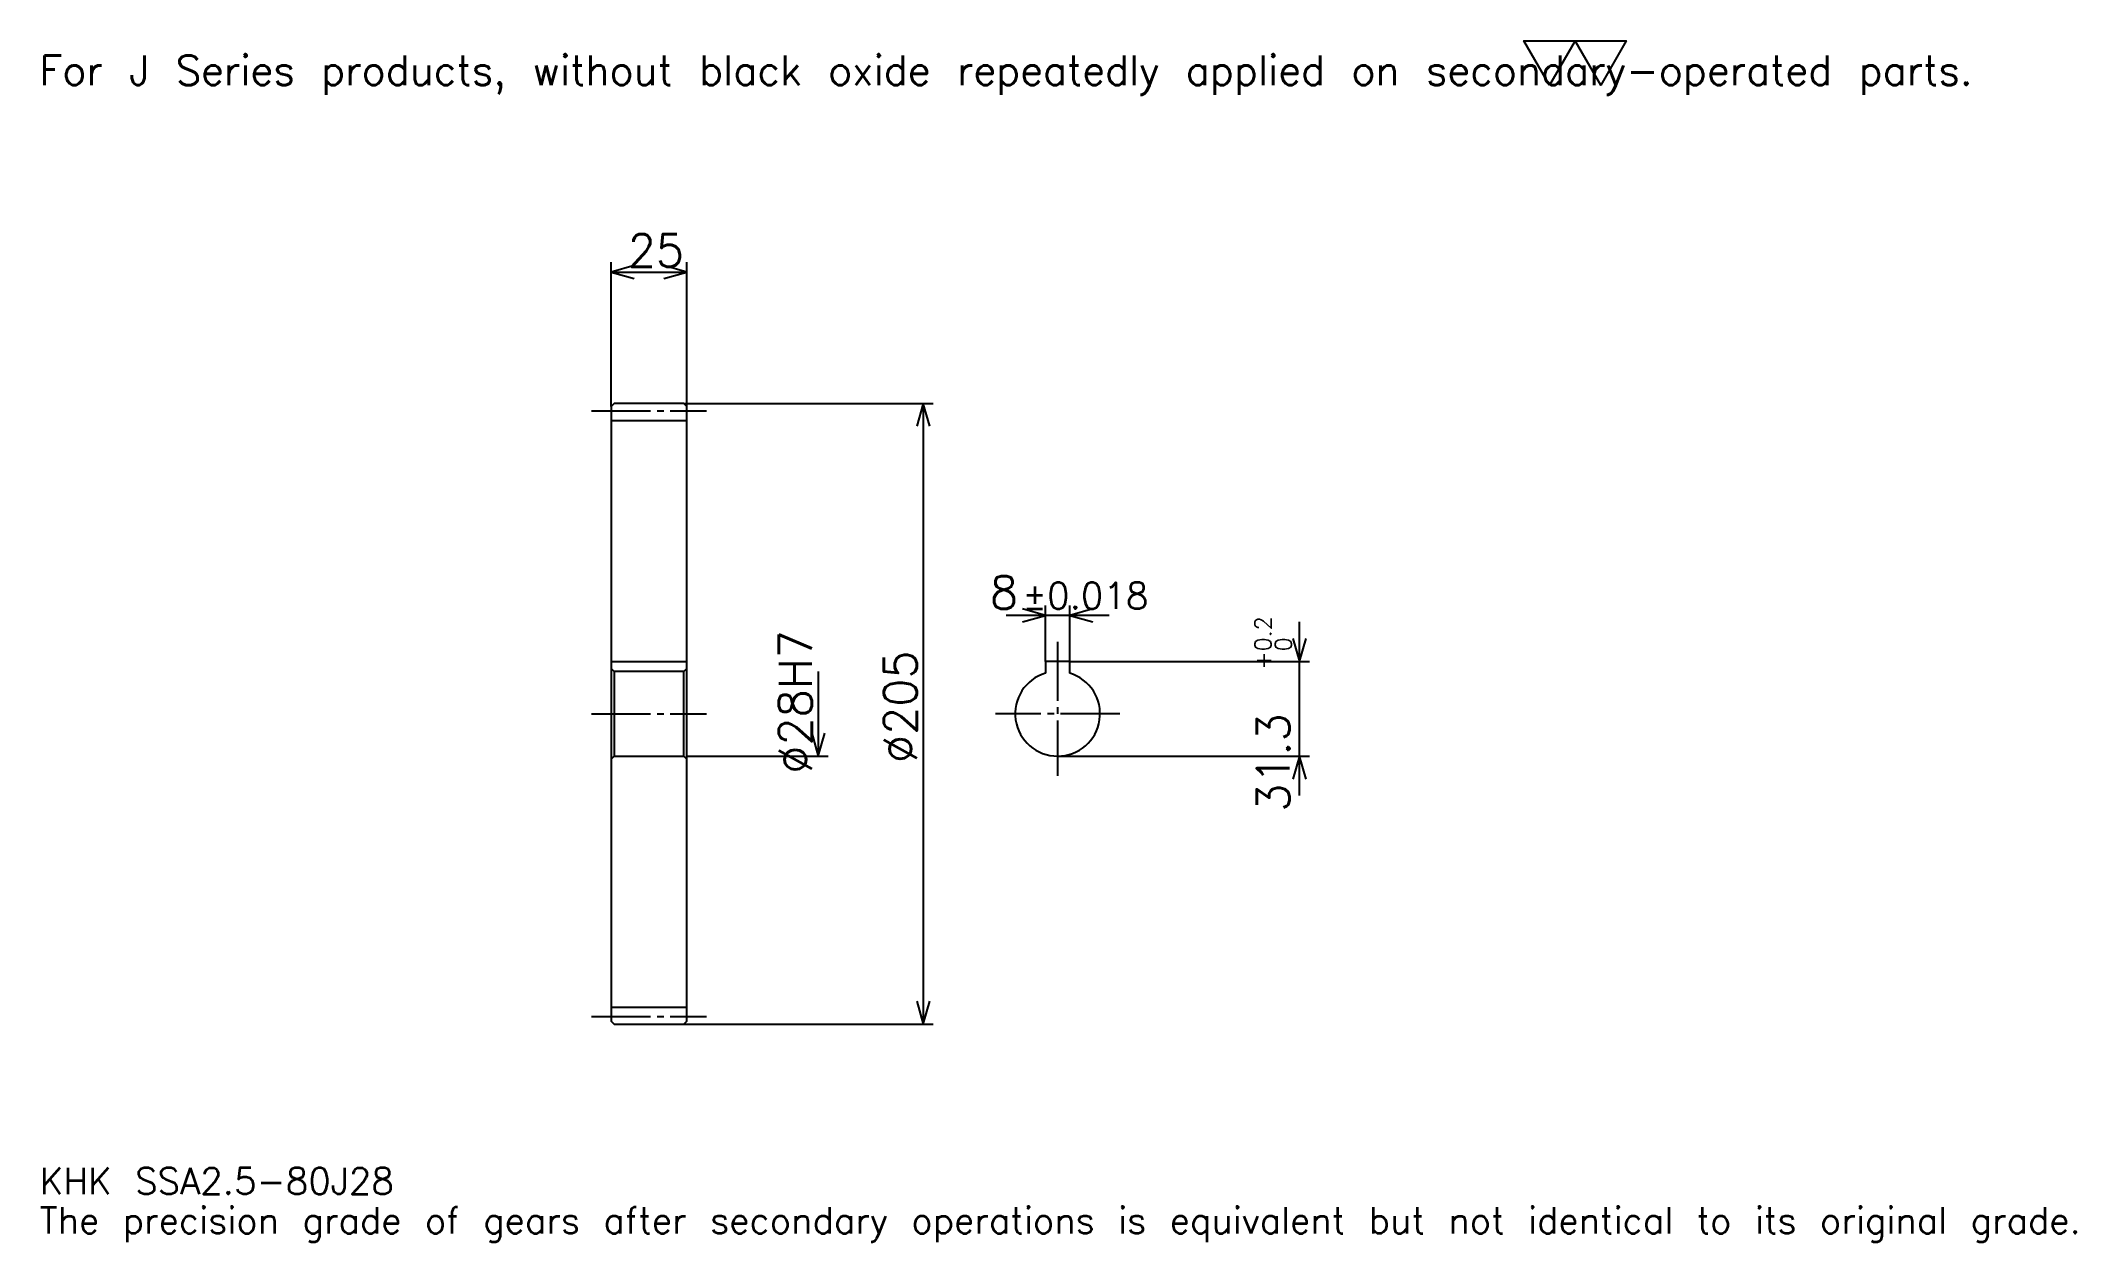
# Model space of a CAD drawing. Extents: x 22 to 694, y 8 to 405.
import ezdxf

# ---------------------------------------------------------------- set-up
doc = ezdxf.new("R2010")
doc.units = 0
doc.linetypes.add('DASHDOT', pattern=[26.005436, 19.504076, -2.16712, 2.16712, -2.16712])
doc.layers.get('0').update_dxf_attribs({"linetype": 'CONTINUOUS'})
doc.layers.add('DASHDOT', color=6, linetype='DASHDOT')
doc.styles.add('KANJI', font='TXT', dxfattribs={"bigfont": 'BIGFONT'})

msp = doc.modelspace()

# ---------------------------------------------------------------- linework, layer by layer
at = {"color": 5}
for p, q in [((210.381805, 284.976227), (210.381805, 331.569305)), ((235.381805, 284.976227), (235.381805, 331.569305)), ((210.381805, 328.318604), (235.381805, 328.318604)), ((210.381805, 283.976227), (210.381805, 284.976227)), ((234.381805, 284.976227), (235.381805, 284.976227)), ((235.381805, 284.976227), (316.648804, 284.976227)), ((235.381805, 283.976227), (235.381805, 284.976227)), ((313.398102, 284.976227), (313.398102, 79.976227)), ((353.737793, 199.77623), (353.737793, 218.196747)), ((361.737793, 199.77623), (361.737793, 218.196747)), ((374.740479, 214.94606), (340.735046, 214.94606)), ((437.586975, 155.473511), (437.586975, 212.778946)), ((278.724182, 196.476227), (278.724182, 168.476227)), ((361.737793, 199.77623), (440.837646, 199.77623)), ((235.381805, 168.476227), (281.974884, 168.476227)), ((357.737793, 168.476227), (440.837646, 168.476227)), ((234.381805, 79.976227), (235.381805, 79.976227)), ((235.381805, 79.976227), (316.648804, 79.976227))]:
    msp.add_line(p, q, dxfattribs=at)
at = {"color": 4}
for p, q in [((210.381805, 279.351227), (235.381805, 279.351227)), ((210.381805, 199.77623), (235.381805, 199.77623)), ((235.381805, 197.476227), (234.381805, 196.476227)), ((210.381805, 167.476227), (211.381805, 168.476227)), ((235.381805, 167.476227), (234.381805, 168.476227)), ((210.381805, 85.601227), (235.381805, 85.601227))]:
    msp.add_line(p, q, dxfattribs=at)
at = {"color": 7}
msp.add_lwpolyline([(520.108704, 390.081512), (511.656921, 404.731232), (545.463989, 404.731232), (537.012207, 390.081512), (528.560486, 404.731232), (520.108704, 390.081512)], dxfattribs=at)
at = {"color": 5}
for points in [[(217.966721, 330.485718), (210.381805, 328.318604), (217.966721, 326.151489)], [(227.79689, 326.151489), (235.381805, 328.318604), (227.79689, 330.485718)], [(315.565247, 277.391296), (313.398102, 284.976227), (311.230988, 277.391296)], [(346.152863, 212.778946), (353.737793, 214.94606), (346.152863, 217.11319)], [(369.322693, 217.11319), (361.737793, 214.94606), (369.322693, 212.778946)], [(435.419861, 207.361145), (437.586975, 199.77623), (439.754089, 207.361145)], [(276.557068, 176.061142), (278.724182, 168.476227), (280.891327, 176.061142)], [(439.754089, 160.891312), (437.586975, 168.476227), (435.419861, 160.891312)], [(311.230988, 87.561142), (313.398102, 79.976227), (315.565247, 87.561142)]]:
    msp.add_lwpolyline(points, dxfattribs=at)
at = {"color": 4}
for points in [[(210.381805, 167.476227), (210.381805, 80.976227), (211.381805, 79.976227), (234.381805, 79.976227), (235.381805, 80.976227), (235.381805, 283.976227), (234.381805, 284.976227), (211.381805, 284.976227), (210.381805, 283.976227), (210.381805, 167.476227)], [(210.381805, 197.476227), (211.381805, 196.476227), (211.381805, 168.476227), (234.381805, 168.476227), (234.381805, 196.476227), (211.381805, 196.476227)], [(361.737793, 195.892639), (361.737793, 199.77623), (353.737793, 199.77623), (353.737793, 195.892639)]]:
    msp.add_lwpolyline(points, dxfattribs=at)
msp.add_arc((357.737793, 182.476227), 14, 106.601549926, 73.398450074, dxfattribs=at)
at = {"layer": 'DASHDOT', "color": 7}
for p, q in [((203.880447, 282.476227), (241.883163, 282.476227)), ((357.737793, 206.277588), (357.737793, 161.974869)), ((203.880447, 182.476227), (241.883163, 182.476227)), ((378.239136, 182.476227), (337.23642, 182.476227)), ((203.880447, 82.476227), (241.883163, 82.476227))]:
    msp.add_line(p, q, dxfattribs=at)

# ---------------------------------------------------------------- texts
at = {"color": 7, "style": 'KANJI'}
for s, height, p in [('For J Series products, without black oxide repeatedly applied on secondary-operated parts.', 9.752038, (21.671196, 390.081512)), ('25', 10.835598, (215.838669, 330.052307)), ('8', 10.835598, (335.370972, 217.11319)), ('%%p0.018', 8.668478, (346.096863, 217.11319)), ('KHK SSA2.5-80J28', 8.668478, (21.671196, 23.838316)), ('The precision grade of gears after secondary operations is equivalent but not identical to its original grade.', 8.668478, (21.671196, 10.835598))]:
    msp.add_text(s, height=height, dxfattribs=at).set_placement(p)
for s, height, p in [('%%c28H7', 10.835598, (276.557068, 162.701263)), ('0.2', 5.417799, (428.268341, 203.068741)), ('%%c205', 10.835598, (311.230988, 166.222839)), ('+', 5.417799, (428.268341, 197.000809)), ('0', 5.417799, (434.98642, 203.068741)), ('31.3', 10.835598, (434.336273, 150.100052))]:
    msp.add_text(s, height=height, rotation=90, dxfattribs=at).set_placement(p)

doc.saveas('drawing.dxf')
